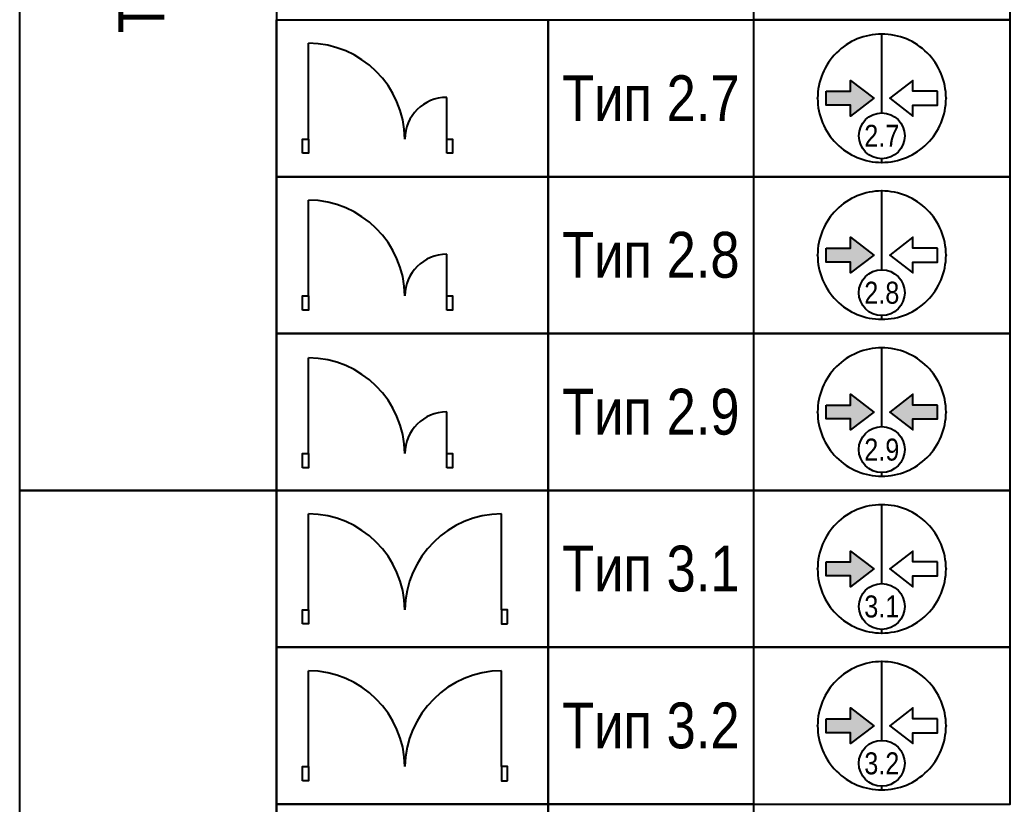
# Model space of a CAD drawing. Header units: millimetres. Extents: x -21000 to 351902, y -261781 to 19312.
# Drawn here: x 44000 to 49400, y -19320 to -15040 of the extents above; entities that cross this region are included whole.
import ezdxf
from ezdxf.enums import TextEntityAlignment as Align

# ---------------------------------------------------------------- set-up
doc = ezdxf.new("R2010")
doc.units = ezdxf.units.MM
doc.header["$MEASUREMENT"] = 0
doc.set_wipeout_variables(frame=1)
doc.layers.add('__Текст', color=7, linetype='Continuous', lineweight=0)
for name, color, linetype in [('_АТ-Имя', 7, 'Continuous'), ('_БЛ-Маска', 250, 'Continuous'), ('_БЛ-Рамки', 7, 'Continuous'), ('_КД', 84, 'Continuous')]:
    doc.layers.add(name, color=color, linetype=linetype)
for name, color, linetype, plot in [('_АТ-КД-Тип ТД', 250, 'Continuous', False), ('_АТ-Примечания', 250, 'Continuous', False), ('NOPRINT', 50, 'Continuous', False)]:
    doc.layers.add(name, color=color, linetype=linetype, plot=plot)
doc.styles.add('Arial Narrow', font='ARIALN.TTF', dxfattribs={"height": 2.5})
doc.styles.add('Arial_Narrow_shtamp', font='ARIALN.TTF')
doc.styles.add('AT-Шрифт', font='ARIALN.TTF', dxfattribs={"height": 250})

# ---------------------------------------------------------------- blocks, each defined once
blk = doc.blocks.new('Дверь2д')
at = {"color": 32}
for p, q in [((65, 156), (65, 1202)), ((2171, 156), (2171, 1202))]:
    blk.add_line(p, q, dxfattribs=at)
for points in [[(0, 0), (0, 156), (65, 156), (65, 0)], [(2236, 0), (2236, 156), (2171, 156), (2171, 0)]]:
    blk.add_lwpolyline(points, close=True, dxfattribs=at)
for centre, start, end in [((56, 140), 0.8581, 89.4967), ((2180, 140), 90.5033, 179.1419)]:
    blk.add_arc(centre, 1062, start, end, dxfattribs=at)
blk = doc.blocks.new('Дверь1.5ж')
at = {"color": 1}
for p, q in [((65, 156), (65, 1202)), ((1573, 156), (1573, 611))]:
    blk.add_line(p, q, dxfattribs=at)
for points in [[(0, 0), (0, 156), (65, 156), (65, 0)], [(1573, 0), (1573, 156), (1638, 156), (1638, 0)]]:
    blk.add_lwpolyline(points, close=True, dxfattribs=at)
for centre, radius, start, end in [((56, 140), 1062, 0.8581, 89.4967), ((1573, 156), 455, 90, 180)]:
    blk.add_arc(centre, radius, start, end, dxfattribs=at)
blk = doc.blocks.new('*U2')
at = {"layer": 'NOPRINT', "lineweight": 0}
blk.add_lwpolyline([(20, 292), (205, 292), (205, 5), (20, 5)], close=True, dxfattribs=at)
at = {"layer": 'NOPRINT', "color": 1, "lineweight": 0, "style": 'Arial_Narrow_shtamp'}
blk.add_attdef('N_LISTA', text='', height=2, dxfattribs=at).set_placement((90.17, 7.418), align=Align.MIDDLE_LEFT)
blk = doc.blocks.new('ТД3.1')
blk.add_wipeout([(3.5, 0), (3.498, -0.109), (3.493, -0.219), (3.484, -0.329), (3.472, -0.438), (3.457, -0.547), (3.438, -0.655), (3.416, -0.763), (3.39, -0.87), (3.361, -0.976), (3.329, -1.081), (3.293, -1.185), (3.254, -1.288), (3.212, -1.39), (3.167, -1.49), (3.119, -1.589), (3.067, -1.686), (3.013, -1.781), (2.955, -1.875), (2.895, -1.967), (2.832, -2.057), (2.766, -2.145), (2.697, -2.231), (2.625, -2.314), (2.551, -2.395), (2.475, -2.474), (2.396, -2.551), (2.315, -2.625), (2.231, -2.696), (2.145, -2.765), (2.057, -2.831), (1.967, -2.894), (1.875, -2.955), (1.782, -3.012), (1.686, -3.067), (1.589, -3.118), (1.49, -3.166), (1.39, -3.212), (1.288, -3.254), (1.186, -3.293), (1.082, -3.328), (0.976, -3.361), (0.87, -3.39), (0.763, -3.415), (0.656, -3.438), (0.548, -3.456), (0.439, -3.472), (0.329, -3.484), (0.22, -3.493), (0.11, -3.498), (0, -3.5), (-0.11, -3.498), (-0.22, -3.493), (-0.329, -3.484), (-0.439, -3.472), (-0.548, -3.456), (-0.656, -3.438), (-0.764, -3.415), (-0.87, -3.39), (-0.976, -3.361), (-1.082, -3.328), (-1.186, -3.293), (-1.288, -3.254), (-1.39, -3.212), (-1.49, -3.166), (-1.589, -3.118), (-1.686, -3.067), (-1.782, -3.012), (-1.875, -2.955), (-1.967, -2.894), (-2.057, -2.831), (-2.145, -2.765), (-2.231, -2.696), (-2.315, -2.625), (-2.396, -2.551), (-2.475, -2.474), (-2.551, -2.395), (-2.625, -2.314), (-2.697, -2.231), (-2.766, -2.145), (-2.832, -2.057), (-2.895, -1.967), (-2.955, -1.875), (-3.013, -1.781), (-3.067, -1.686), (-3.119, -1.589), (-3.167, -1.49), (-3.212, -1.39), (-3.254, -1.288), (-3.293, -1.185), (-3.329, -1.081), (-3.361, -0.976), (-3.39, -0.87), (-3.416, -0.763), (-3.438, -0.655), (-3.457, -0.547), (-3.472, -0.438), (-3.484, -0.329), (-3.493, -0.219), (-3.498, -0.109), (-3.5, 0), (-3.498, 0.11), (-3.493, 0.22), (-3.484, 0.33), (-3.472, 0.439), (-3.457, 0.548), (-3.438, 0.656), (-3.416, 0.764), (-3.39, 0.871), (-3.361, 0.977), (-3.329, 1.082), (-3.293, 1.186), (-3.254, 1.289), (-3.212, 1.39), (-3.167, 1.491), (-3.119, 1.589), (-3.067, 1.687), (-3.013, 1.782), (-2.955, 1.876), (-2.895, 1.968), (-2.832, 2.058), (-2.766, 2.146), (-2.697, 2.231), (-2.625, 2.315), (-2.551, 2.396), (-2.475, 2.475), (-2.396, 2.552), (-2.315, 2.626), (-2.231, 2.697), (-2.145, 2.766), (-2.057, 2.832), (-1.967, 2.895), (-1.875, 2.956), (-1.782, 3.013), (-1.686, 3.068), (-1.589, 3.119), (-1.49, 3.167), (-1.39, 3.213), (-1.288, 3.255), (-1.186, 3.294), (-1.082, 3.329), (-0.976, 3.361), (-0.87, 3.39), (-0.764, 3.416), (-0.656, 3.438), (-0.548, 3.457), (-0.439, 3.473), (-0.329, 3.485), (-0.22, 3.494), (-0.11, 3.499), (0, 3.5), (0.11, 3.499), (0.22, 3.494), (0.329, 3.485), (0.439, 3.473), (0.548, 3.457), (0.656, 3.438), (0.763, 3.416), (0.87, 3.39), (0.976, 3.361), (1.082, 3.329), (1.186, 3.294), (1.288, 3.255), (1.39, 3.213), (1.49, 3.167), (1.589, 3.119), (1.686, 3.068), (1.782, 3.013), (1.875, 2.956), (1.967, 2.895), (2.057, 2.832), (2.145, 2.766), (2.231, 2.697), (2.315, 2.626), (2.396, 2.552), (2.475, 2.475), (2.551, 2.396), (2.625, 2.315), (2.697, 2.231), (2.766, 2.146), (2.832, 2.058), (2.895, 1.968), (2.955, 1.876), (3.013, 1.782), (3.067, 1.687), (3.119, 1.589), (3.167, 1.491), (3.212, 1.39), (3.254, 1.289), (3.293, 1.186), (3.329, 1.082), (3.361, 0.977), (3.39, 0.871), (3.416, 0.764), (3.438, 0.656), (3.457, 0.548), (3.472, 0.439), (3.484, 0.33), (3.493, 0.22), (3.498, 0.11)]).dxf.layer = '_БЛ-Маска'
at = {"ltscale": 100}
h = blk.add_hatch(color=84, dxfattribs=at)
h.dxf.hatch_style = 1
h.paths.add_polyline_path([(-1.7, 0.381), (-3.039, 0.381), (-3.039, -0.38), (-1.7, -0.38), (-1.7, -0.974), (-0.434, 0), (-1.7, 0.975)])
blk.add_lwpolyline([(3.5, 0, 0.414214), (0, 3.5, 0.414214), (-3.5, 0, 0.414214), (0, -3.5, 0.414214)], format="xyb", close=True, dxfattribs=at)
blk.add_lwpolyline([(0, -3.5), (0, 3.5)], dxfattribs=at)
blk.add_lwpolyline([(0, -3.5), (0, 3.5)], dxfattribs=at)
for points in [[(-3.039, 0.381), (-1.7, 0.381), (-1.7, 0.975), (-0.434, 0), (-1.7, -0.974), (-1.7, -0.38), (-3.039, -0.38)], [(3.039, 0.381), (1.7, 0.381), (1.7, 0.975), (0.434, 0), (1.7, -0.974), (1.7, -0.38), (3.039, -0.38)]]:
    blk.add_lwpolyline(points, close=True, dxfattribs=at)
at = {"color": 0, "linetype": 'ByBlock', "lineweight": -2, "ltscale": 100}
for p in [(0, 3.5), (-3.5, 0), (3.5, 0), (0, -3.5)]:
    blk.add_point(p, dxfattribs=at)
at = {"layer": '_АТ-Имя', "ltscale": 100, "style": 'AT-Шрифт'}
blk.add_attdef('ПОЗИЦИЯ', text='', height=2, dxfattribs=at).set_placement((0.016, 3.5), align=Align.BOTTOM_CENTER)
at = {"layer": '_АТ-Примечания', "ltscale": 100, "style": 'AT-Шрифт', "flags": 1}
blk.add_attdef('МАРКА', text='', height=0.25, dxfattribs=at).set_placement((0.309, 3.125), align=Align.MIDDLE_CENTER)
for tag, p in [('НАИМЕНОВАНИЕ', (0.016, 3.5)), ('КОД', (0.016, 2.5)), ('РИП', (0.016, 2)), ('КД', (0.016, 1.5)), ('СЧ', (0.016, 1)), ('ДК', (0.016, 0.5)), ('КВ', (0.016, 0)), ('АКВ', (0.016, -0.5)), ('ЗАМОК', (0.016, -1)), ('ДОВОДЧИК', (0.016, -1.5))]:
    blk.add_attdef(tag, p, '', height=0.25, dxfattribs=at)
at = {"linetype": 'ByBlock'}
blk.add_wipeout([(1.25, -2.05), (1.248, -2.128), (1.24, -2.207), (1.228, -2.284), (1.211, -2.361), (1.189, -2.436), (1.162, -2.51), (1.131, -2.582), (1.095, -2.652), (1.055, -2.72), (1.011, -2.785), (0.963, -2.847), (0.911, -2.906), (0.856, -2.961), (0.797, -3.013), (0.735, -3.061), (0.67, -3.105), (0.602, -3.145), (0.532, -3.181), (0.46, -3.212), (0.386, -3.239), (0.311, -3.261), (0.234, -3.278), (0.157, -3.29), (0.078, -3.298), (0, -3.3), (-0.078, -3.298), (-0.157, -3.29), (-0.234, -3.278), (-0.311, -3.261), (-0.386, -3.239), (-0.46, -3.212), (-0.532, -3.181), (-0.602, -3.145), (-0.67, -3.105), (-0.735, -3.061), (-0.797, -3.013), (-0.856, -2.961), (-0.911, -2.906), (-0.963, -2.847), (-1.011, -2.785), (-1.055, -2.72), (-1.095, -2.652), (-1.131, -2.582), (-1.162, -2.51), (-1.189, -2.436), (-1.211, -2.361), (-1.228, -2.284), (-1.24, -2.207), (-1.248, -2.128), (-1.25, -2.05), (-1.248, -1.972), (-1.24, -1.893), (-1.228, -1.816), (-1.211, -1.739), (-1.189, -1.664), (-1.162, -1.59), (-1.131, -1.518), (-1.095, -1.448), (-1.055, -1.38), (-1.011, -1.315), (-0.963, -1.253), (-0.911, -1.194), (-0.856, -1.139), (-0.797, -1.087), (-0.735, -1.039), (-0.67, -0.995), (-0.602, -0.955), (-0.532, -0.919), (-0.46, -0.888), (-0.386, -0.861), (-0.311, -0.839), (-0.234, -0.822), (-0.157, -0.81), (-0.078, -0.802), (0, -0.8), (0.078, -0.802), (0.157, -0.81), (0.234, -0.822), (0.311, -0.839), (0.386, -0.861), (0.46, -0.888), (0.532, -0.919), (0.602, -0.955), (0.67, -0.995), (0.735, -1.039), (0.797, -1.087), (0.856, -1.139), (0.911, -1.194), (0.963, -1.253), (1.011, -1.315), (1.055, -1.38), (1.095, -1.448), (1.131, -1.518), (1.162, -1.59), (1.189, -1.664), (1.211, -1.739), (1.228, -1.816), (1.24, -1.893), (1.248, -1.972)], dxfattribs=at).dxf.layer = '_АТ-КД-Тип ТД'
at = {"layer": '_АТ-КД-Тип ТД', "color": 32, "linetype": 'ByBlock', "lineweight": -2}
blk.add_circle((0, -2.05), 1.25, dxfattribs=at)
at = {"layer": '_АТ-КД-Тип ТД', "color": 7, "linetype": 'ByBlock', "lineweight": -2, "ltscale": 100, "style": 'AT-Шрифт'}
blk.add_attdef('ТИП', text='', height=1.2, dxfattribs=at).set_placement((0, -2.05), align=Align.MIDDLE_CENTER)
blk = doc.blocks.new('ТД3.2')
blk.add_wipeout([(3.5, 0), (3.498, -0.109), (3.493, -0.219), (3.484, -0.329), (3.472, -0.438), (3.457, -0.547), (3.438, -0.655), (3.416, -0.763), (3.39, -0.87), (3.361, -0.976), (3.329, -1.081), (3.293, -1.185), (3.254, -1.288), (3.212, -1.39), (3.167, -1.49), (3.119, -1.589), (3.067, -1.686), (3.013, -1.781), (2.955, -1.875), (2.895, -1.967), (2.832, -2.057), (2.766, -2.145), (2.697, -2.231), (2.625, -2.314), (2.551, -2.395), (2.475, -2.474), (2.396, -2.551), (2.315, -2.625), (2.231, -2.696), (2.145, -2.765), (2.057, -2.831), (1.967, -2.894), (1.875, -2.955), (1.782, -3.012), (1.686, -3.067), (1.589, -3.118), (1.49, -3.166), (1.39, -3.212), (1.288, -3.254), (1.186, -3.293), (1.082, -3.328), (0.976, -3.361), (0.87, -3.39), (0.763, -3.415), (0.656, -3.438), (0.548, -3.456), (0.439, -3.472), (0.329, -3.484), (0.22, -3.493), (0.11, -3.498), (0, -3.5), (-0.11, -3.498), (-0.22, -3.493), (-0.329, -3.484), (-0.439, -3.472), (-0.548, -3.456), (-0.656, -3.438), (-0.764, -3.415), (-0.87, -3.39), (-0.976, -3.361), (-1.082, -3.328), (-1.186, -3.293), (-1.288, -3.254), (-1.39, -3.212), (-1.49, -3.166), (-1.589, -3.118), (-1.686, -3.067), (-1.782, -3.012), (-1.875, -2.955), (-1.967, -2.894), (-2.057, -2.831), (-2.145, -2.765), (-2.231, -2.696), (-2.315, -2.625), (-2.396, -2.551), (-2.475, -2.474), (-2.551, -2.395), (-2.625, -2.314), (-2.697, -2.231), (-2.766, -2.145), (-2.832, -2.057), (-2.895, -1.967), (-2.955, -1.875), (-3.013, -1.781), (-3.067, -1.686), (-3.119, -1.589), (-3.167, -1.49), (-3.212, -1.39), (-3.254, -1.288), (-3.293, -1.185), (-3.329, -1.081), (-3.361, -0.976), (-3.39, -0.87), (-3.416, -0.763), (-3.438, -0.655), (-3.457, -0.547), (-3.472, -0.438), (-3.484, -0.329), (-3.493, -0.219), (-3.498, -0.109), (-3.5, 0), (-3.498, 0.11), (-3.493, 0.22), (-3.484, 0.33), (-3.472, 0.439), (-3.457, 0.548), (-3.438, 0.656), (-3.416, 0.764), (-3.39, 0.871), (-3.361, 0.977), (-3.329, 1.082), (-3.293, 1.186), (-3.254, 1.289), (-3.212, 1.39), (-3.167, 1.491), (-3.119, 1.589), (-3.067, 1.687), (-3.013, 1.782), (-2.955, 1.876), (-2.895, 1.968), (-2.832, 2.058), (-2.766, 2.146), (-2.697, 2.231), (-2.625, 2.315), (-2.551, 2.396), (-2.475, 2.475), (-2.396, 2.552), (-2.315, 2.626), (-2.231, 2.697), (-2.145, 2.766), (-2.057, 2.832), (-1.967, 2.895), (-1.875, 2.956), (-1.782, 3.013), (-1.686, 3.068), (-1.589, 3.119), (-1.49, 3.167), (-1.39, 3.213), (-1.288, 3.255), (-1.186, 3.294), (-1.082, 3.329), (-0.976, 3.361), (-0.87, 3.39), (-0.764, 3.416), (-0.656, 3.438), (-0.548, 3.457), (-0.439, 3.473), (-0.329, 3.485), (-0.22, 3.494), (-0.11, 3.499), (0, 3.5), (0.11, 3.499), (0.22, 3.494), (0.329, 3.485), (0.439, 3.473), (0.548, 3.457), (0.656, 3.438), (0.763, 3.416), (0.87, 3.39), (0.976, 3.361), (1.082, 3.329), (1.186, 3.294), (1.288, 3.255), (1.39, 3.213), (1.49, 3.167), (1.589, 3.119), (1.686, 3.068), (1.782, 3.013), (1.875, 2.956), (1.967, 2.895), (2.057, 2.832), (2.145, 2.766), (2.231, 2.697), (2.315, 2.626), (2.396, 2.552), (2.475, 2.475), (2.551, 2.396), (2.625, 2.315), (2.697, 2.231), (2.766, 2.146), (2.832, 2.058), (2.895, 1.968), (2.955, 1.876), (3.013, 1.782), (3.067, 1.687), (3.119, 1.589), (3.167, 1.491), (3.212, 1.39), (3.254, 1.289), (3.293, 1.186), (3.329, 1.082), (3.361, 0.977), (3.39, 0.871), (3.416, 0.764), (3.438, 0.656), (3.457, 0.548), (3.472, 0.439), (3.484, 0.33), (3.493, 0.22), (3.498, 0.11)]).dxf.layer = '_БЛ-Маска'
at = {"ltscale": 100}
h = blk.add_hatch(color=84, dxfattribs=at)
h.dxf.hatch_style = 1
h.paths.add_polyline_path([(-1.7, 0.381), (-3.039, 0.381), (-3.039, -0.38), (-1.7, -0.38), (-1.7, -0.974), (-0.434, 0), (-1.7, 0.975)])
blk.add_lwpolyline([(3.5, 0, 0.414214), (0, 3.5, 0.414214), (-3.5, 0, 0.414214), (0, -3.5, 0.414214)], format="xyb", close=True, dxfattribs=at)
blk.add_lwpolyline([(0, -3.5), (0, 3.5)], dxfattribs=at)
blk.add_lwpolyline([(0, -3.5), (0, 3.5)], dxfattribs=at)
for points in [[(-3.039, 0.381), (-1.7, 0.381), (-1.7, 0.975), (-0.434, 0), (-1.7, -0.974), (-1.7, -0.38), (-3.039, -0.38)], [(3.039, 0.381), (1.7, 0.381), (1.7, 0.975), (0.434, 0), (1.7, -0.974), (1.7, -0.38), (3.039, -0.38)]]:
    blk.add_lwpolyline(points, close=True, dxfattribs=at)
at = {"color": 0, "linetype": 'ByBlock', "lineweight": -2, "ltscale": 100}
for p in [(0, 3.5), (-3.5, 0), (3.5, 0), (0, -3.5)]:
    blk.add_point(p, dxfattribs=at)
at = {"layer": '_АТ-Имя', "ltscale": 100, "style": 'AT-Шрифт'}
blk.add_attdef('ПОЗИЦИЯ', text='', height=2, dxfattribs=at).set_placement((0, 3.499), align=Align.BOTTOM_CENTER)
at = {"layer": '_АТ-Примечания', "ltscale": 100, "style": 'AT-Шрифт', "flags": 1}
for tag, p in [('НАИМЕНОВАНИЕ', (0, 3.498)), ('КОД', (0, 2.498)), ('РИП', (0, 1.998)), ('КД', (0, 1.498)), ('СЧ', (0, 0.998)), ('ДК', (0, 0.498)), ('КВ', (0, -0.002)), ('АКВ', (0, -0.502)), ('ЗАМОК', (0, -1.002)), ('ДОВОДЧИК', (0, -1.502))]:
    blk.add_attdef(tag, p, '', height=0.25, dxfattribs=at)
blk.add_attdef('МАРКА', text='', height=0.25, dxfattribs=at).set_placement((0, 3.123), align=Align.MIDDLE_LEFT)
at = {"linetype": 'ByBlock'}
blk.add_wipeout([(1.249, -2.05), (1.247, -2.128), (1.24, -2.206), (1.227, -2.284), (1.21, -2.36), (1.188, -2.436), (1.162, -2.51), (1.13, -2.582), (1.095, -2.652), (1.055, -2.719), (1.011, -2.784), (0.963, -2.846), (0.911, -2.905), (0.855, -2.961), (0.796, -3.013), (0.734, -3.061), (0.669, -3.105), (0.602, -3.145), (0.532, -3.181), (0.46, -3.212), (0.386, -3.238), (0.31, -3.26), (0.234, -3.277), (0.156, -3.29), (0.078, -3.297), (-0.001, -3.3), (-0.079, -3.297), (-0.157, -3.29), (-0.235, -3.277), (-0.311, -3.26), (-0.387, -3.238), (-0.461, -3.212), (-0.533, -3.181), (-0.603, -3.145), (-0.67, -3.105), (-0.735, -3.061), (-0.797, -3.013), (-0.856, -2.961), (-0.912, -2.905), (-0.964, -2.846), (-1.012, -2.784), (-1.056, -2.719), (-1.096, -2.652), (-1.132, -2.582), (-1.163, -2.51), (-1.189, -2.436), (-1.211, -2.36), (-1.228, -2.284), (-1.241, -2.206), (-1.248, -2.128), (-1.251, -2.05), (-1.248, -1.971), (-1.241, -1.893), (-1.228, -1.815), (-1.211, -1.739), (-1.189, -1.663), (-1.163, -1.589), (-1.132, -1.517), (-1.096, -1.447), (-1.056, -1.38), (-1.012, -1.315), (-0.964, -1.253), (-0.912, -1.194), (-0.856, -1.138), (-0.797, -1.086), (-0.735, -1.038), (-0.67, -0.994), (-0.603, -0.954), (-0.533, -0.919), (-0.461, -0.887), (-0.387, -0.861), (-0.311, -0.839), (-0.235, -0.822), (-0.157, -0.809), (-0.079, -0.802), (-0.001, -0.8), (0.078, -0.802), (0.156, -0.809), (0.234, -0.822), (0.31, -0.839), (0.386, -0.861), (0.46, -0.887), (0.532, -0.919), (0.602, -0.954), (0.669, -0.994), (0.734, -1.038), (0.796, -1.086), (0.855, -1.138), (0.911, -1.194), (0.963, -1.253), (1.011, -1.315), (1.055, -1.38), (1.095, -1.447), (1.13, -1.517), (1.162, -1.589), (1.188, -1.663), (1.21, -1.739), (1.227, -1.815), (1.24, -1.893), (1.247, -1.971)], dxfattribs=at).dxf.layer = '_АТ-КД-Тип ТД'
at = {"layer": '_АТ-КД-Тип ТД', "color": 32, "linetype": 'ByBlock', "lineweight": -2}
blk.add_circle((-0.001, -2.05), 1.25, dxfattribs=at)
at = {"layer": '_АТ-КД-Тип ТД', "color": 7, "linetype": 'ByBlock', "lineweight": -2, "ltscale": 100, "style": 'AT-Шрифт'}
blk.add_attdef('ТИП', text='', height=1.2, dxfattribs=at).set_placement((0, -2.05), align=Align.MIDDLE_CENTER)
blk = doc.blocks.new('ТД2.7')
blk.add_wipeout([(3.5, 0), (3.498, -0.11), (3.493, -0.22), (3.484, -0.329), (3.472, -0.439), (3.457, -0.548), (3.438, -0.656), (3.416, -0.764), (3.39, -0.87), (3.361, -0.976), (3.329, -1.082), (3.293, -1.186), (3.254, -1.288), (3.212, -1.39), (3.167, -1.49), (3.119, -1.589), (3.067, -1.686), (3.013, -1.782), (2.955, -1.875), (2.895, -1.967), (2.832, -2.057), (2.766, -2.145), (2.697, -2.231), (2.625, -2.315), (2.551, -2.396), (2.475, -2.475), (2.396, -2.551), (2.315, -2.625), (2.231, -2.697), (2.145, -2.766), (2.057, -2.832), (1.967, -2.895), (1.875, -2.955), (1.782, -3.013), (1.686, -3.067), (1.589, -3.119), (1.49, -3.167), (1.39, -3.212), (1.288, -3.254), (1.186, -3.293), (1.082, -3.329), (0.976, -3.361), (0.87, -3.39), (0.764, -3.416), (0.656, -3.438), (0.548, -3.457), (0.439, -3.472), (0.329, -3.484), (0.22, -3.493), (0.11, -3.498), (0, -3.5), (-0.11, -3.498), (-0.22, -3.493), (-0.329, -3.484), (-0.439, -3.472), (-0.548, -3.457), (-0.656, -3.438), (-0.764, -3.416), (-0.87, -3.39), (-0.976, -3.361), (-1.082, -3.329), (-1.186, -3.293), (-1.288, -3.254), (-1.39, -3.212), (-1.49, -3.167), (-1.589, -3.119), (-1.686, -3.067), (-1.782, -3.013), (-1.875, -2.955), (-1.967, -2.895), (-2.057, -2.832), (-2.145, -2.766), (-2.231, -2.697), (-2.315, -2.625), (-2.396, -2.551), (-2.475, -2.475), (-2.551, -2.396), (-2.625, -2.315), (-2.697, -2.231), (-2.766, -2.145), (-2.832, -2.057), (-2.895, -1.967), (-2.955, -1.875), (-3.013, -1.782), (-3.067, -1.686), (-3.119, -1.589), (-3.167, -1.49), (-3.212, -1.39), (-3.254, -1.288), (-3.293, -1.186), (-3.329, -1.082), (-3.361, -0.976), (-3.39, -0.87), (-3.416, -0.764), (-3.438, -0.656), (-3.457, -0.548), (-3.472, -0.439), (-3.484, -0.329), (-3.493, -0.22), (-3.498, -0.11), (-3.5, 0), (-3.498, 0.11), (-3.493, 0.22), (-3.484, 0.329), (-3.472, 0.439), (-3.457, 0.548), (-3.438, 0.656), (-3.416, 0.764), (-3.39, 0.87), (-3.361, 0.976), (-3.329, 1.082), (-3.293, 1.186), (-3.254, 1.288), (-3.212, 1.39), (-3.167, 1.49), (-3.119, 1.589), (-3.067, 1.686), (-3.013, 1.782), (-2.955, 1.875), (-2.895, 1.967), (-2.832, 2.057), (-2.766, 2.145), (-2.697, 2.231), (-2.625, 2.315), (-2.551, 2.396), (-2.475, 2.475), (-2.396, 2.551), (-2.315, 2.625), (-2.231, 2.697), (-2.145, 2.766), (-2.057, 2.832), (-1.967, 2.895), (-1.875, 2.955), (-1.782, 3.013), (-1.686, 3.067), (-1.589, 3.119), (-1.49, 3.167), (-1.39, 3.212), (-1.288, 3.254), (-1.186, 3.293), (-1.082, 3.329), (-0.976, 3.361), (-0.87, 3.39), (-0.764, 3.416), (-0.656, 3.438), (-0.548, 3.457), (-0.439, 3.472), (-0.329, 3.484), (-0.22, 3.493), (-0.11, 3.498), (0, 3.5), (0.11, 3.498), (0.22, 3.493), (0.329, 3.484), (0.439, 3.472), (0.548, 3.457), (0.656, 3.438), (0.764, 3.416), (0.87, 3.39), (0.976, 3.361), (1.082, 3.329), (1.186, 3.293), (1.288, 3.254), (1.39, 3.212), (1.49, 3.167), (1.589, 3.119), (1.686, 3.067), (1.782, 3.013), (1.875, 2.955), (1.967, 2.895), (2.057, 2.832), (2.145, 2.766), (2.231, 2.697), (2.315, 2.625), (2.396, 2.551), (2.475, 2.475), (2.551, 2.396), (2.625, 2.315), (2.697, 2.231), (2.766, 2.145), (2.832, 2.057), (2.895, 1.967), (2.955, 1.875), (3.013, 1.782), (3.067, 1.686), (3.119, 1.589), (3.167, 1.49), (3.212, 1.39), (3.254, 1.288), (3.293, 1.186), (3.329, 1.082), (3.361, 0.976), (3.39, 0.87), (3.416, 0.764), (3.438, 0.656), (3.457, 0.548), (3.472, 0.439), (3.484, 0.329), (3.493, 0.22), (3.498, 0.11)]).dxf.layer = '_БЛ-Маска'
at = {"ltscale": 100}
h = blk.add_hatch(color=84, dxfattribs=at)
h.dxf.hatch_style = 1
h.paths.add_polyline_path([(-1.7, 0.381), (-3.039, 0.381), (-3.039, -0.381), (-1.7, -0.381), (-1.7, -0.975), (-0.434, 0), (-1.7, 0.975)])
blk.add_lwpolyline([(3.5, 0, 0.414214), (0, 3.5, 0.414214), (-3.5, 0, 0.414214), (0, -3.5, 0.414214)], format="xyb", close=True, dxfattribs=at)
blk.add_lwpolyline([(0, -3.5), (0, 3.5)], dxfattribs=at)
blk.add_lwpolyline([(0, -3.5), (0, 3.5)], dxfattribs=at)
for points in [[(-3.039, 0.381), (-1.7, 0.381), (-1.7, 0.975), (-0.434, 0), (-1.7, -0.975), (-1.7, -0.381), (-3.039, -0.381)], [(3.039, 0.381), (1.7, 0.381), (1.7, 0.975), (0.434, 0), (1.7, -0.975), (1.7, -0.381), (3.039, -0.381)]]:
    blk.add_lwpolyline(points, close=True, dxfattribs=at)
at = {"color": 0, "linetype": 'ByBlock', "lineweight": -2, "ltscale": 100}
for p in [(0, 3.5), (-3.5, 0), (3.5, 0), (0, -3.5)]:
    blk.add_point(p, dxfattribs=at)
at = {"layer": '_АТ-Имя', "ltscale": 100, "style": 'AT-Шрифт'}
blk.add_attdef('ПОЗИЦИЯ', text='', height=2, dxfattribs=at).set_placement((0, 3.5), align=Align.BOTTOM_CENTER)
at = {"layer": '_АТ-Примечания', "ltscale": 100, "style": 'AT-Шрифт', "flags": 1}
for tag, p in [('НАИМЕНОВАНИЕ', (0, 3.5)), ('КОД', (0, 2.5)), ('РИП', (0, 2)), ('КД', (0, 1.5)), ('СЧ', (0, 1)), ('ДК_ЖЕЛ.ДВ.', (0, 0.5)), ('КВ', (0, 0)), ('АКВ', (0, -0.5)), ('ЗАМОК_ЖЕЛ.ДВ.', (0, -1)), ('ДОВОДЧИК_ЖЕЛ.ДВ.', (0, -1.5))]:
    blk.add_attdef(tag, p, '', height=0.25, dxfattribs=at)
blk.add_attdef('МАРКА', text='', height=0.25, dxfattribs=at).set_placement((0, 3.125), align=Align.MIDDLE_LEFT)
at = {"linetype": 'ByBlock'}
blk.add_wipeout([(1.25, -2.05), (1.248, -2.128), (1.24, -2.206), (1.228, -2.284), (1.211, -2.36), (1.189, -2.436), (1.162, -2.51), (1.131, -2.582), (1.095, -2.652), (1.055, -2.719), (1.011, -2.784), (0.963, -2.846), (0.911, -2.905), (0.856, -2.961), (0.797, -3.013), (0.735, -3.061), (0.67, -3.105), (0.602, -3.145), (0.532, -3.181), (0.46, -3.212), (0.386, -3.238), (0.311, -3.26), (0.234, -3.277), (0.157, -3.29), (0.078, -3.297), (0, -3.3), (-0.078, -3.297), (-0.157, -3.29), (-0.234, -3.277), (-0.311, -3.26), (-0.386, -3.238), (-0.46, -3.212), (-0.532, -3.181), (-0.602, -3.145), (-0.67, -3.105), (-0.735, -3.061), (-0.797, -3.013), (-0.856, -2.961), (-0.911, -2.905), (-0.963, -2.846), (-1.011, -2.784), (-1.055, -2.719), (-1.095, -2.652), (-1.131, -2.582), (-1.162, -2.51), (-1.189, -2.436), (-1.211, -2.36), (-1.228, -2.284), (-1.24, -2.206), (-1.248, -2.128), (-1.25, -2.05), (-1.248, -1.971), (-1.24, -1.893), (-1.228, -1.815), (-1.211, -1.739), (-1.189, -1.663), (-1.162, -1.589), (-1.131, -1.517), (-1.095, -1.447), (-1.055, -1.38), (-1.011, -1.315), (-0.963, -1.253), (-0.911, -1.194), (-0.856, -1.138), (-0.797, -1.086), (-0.735, -1.038), (-0.67, -0.994), (-0.602, -0.954), (-0.532, -0.919), (-0.46, -0.887), (-0.386, -0.861), (-0.311, -0.839), (-0.234, -0.822), (-0.157, -0.809), (-0.078, -0.802), (0, -0.8), (0.078, -0.802), (0.157, -0.809), (0.234, -0.822), (0.311, -0.839), (0.386, -0.861), (0.46, -0.887), (0.532, -0.919), (0.602, -0.954), (0.67, -0.994), (0.735, -1.038), (0.797, -1.086), (0.856, -1.138), (0.911, -1.194), (0.963, -1.253), (1.011, -1.315), (1.055, -1.38), (1.095, -1.447), (1.131, -1.517), (1.162, -1.589), (1.189, -1.663), (1.211, -1.739), (1.228, -1.815), (1.24, -1.893), (1.248, -1.971)], dxfattribs=at).dxf.layer = '_АТ-КД-Тип ТД'
at = {"layer": '_АТ-КД-Тип ТД', "color": 1, "linetype": 'ByBlock', "lineweight": -2}
blk.add_circle((0, -2.05), 1.25, dxfattribs=at)
at = {"layer": '_АТ-КД-Тип ТД', "color": 7, "linetype": 'ByBlock', "lineweight": -2, "ltscale": 100, "style": 'AT-Шрифт'}
blk.add_attdef('ТИП', text='', height=1.2, dxfattribs=at).set_placement((0, -2.05), align=Align.MIDDLE_CENTER)
blk = doc.blocks.new('ТД2.8')
blk.add_wipeout([(3.5, 0), (3.498, -0.109), (3.493, -0.219), (3.484, -0.329), (3.472, -0.438), (3.457, -0.547), (3.438, -0.655), (3.416, -0.763), (3.39, -0.87), (3.361, -0.976), (3.329, -1.081), (3.293, -1.185), (3.254, -1.288), (3.212, -1.39), (3.167, -1.49), (3.119, -1.589), (3.067, -1.686), (3.013, -1.781), (2.955, -1.875), (2.895, -1.967), (2.832, -2.057), (2.766, -2.145), (2.697, -2.231), (2.625, -2.314), (2.551, -2.395), (2.475, -2.474), (2.396, -2.551), (2.315, -2.625), (2.231, -2.696), (2.145, -2.765), (2.057, -2.831), (1.967, -2.894), (1.875, -2.955), (1.782, -3.012), (1.686, -3.067), (1.589, -3.118), (1.49, -3.166), (1.39, -3.212), (1.288, -3.254), (1.186, -3.293), (1.082, -3.328), (0.976, -3.361), (0.87, -3.39), (0.763, -3.415), (0.656, -3.438), (0.548, -3.456), (0.439, -3.472), (0.329, -3.484), (0.22, -3.493), (0.11, -3.498), (0, -3.5), (-0.11, -3.498), (-0.22, -3.493), (-0.329, -3.484), (-0.439, -3.472), (-0.548, -3.456), (-0.656, -3.438), (-0.764, -3.415), (-0.87, -3.39), (-0.976, -3.361), (-1.082, -3.328), (-1.186, -3.293), (-1.288, -3.254), (-1.39, -3.212), (-1.49, -3.166), (-1.589, -3.118), (-1.686, -3.067), (-1.782, -3.012), (-1.875, -2.955), (-1.967, -2.894), (-2.057, -2.831), (-2.145, -2.765), (-2.231, -2.696), (-2.315, -2.625), (-2.396, -2.551), (-2.475, -2.474), (-2.551, -2.395), (-2.625, -2.314), (-2.697, -2.231), (-2.766, -2.145), (-2.832, -2.057), (-2.895, -1.967), (-2.955, -1.875), (-3.013, -1.781), (-3.067, -1.686), (-3.119, -1.589), (-3.167, -1.49), (-3.212, -1.39), (-3.254, -1.288), (-3.293, -1.185), (-3.329, -1.081), (-3.361, -0.976), (-3.39, -0.87), (-3.416, -0.763), (-3.438, -0.655), (-3.457, -0.547), (-3.472, -0.438), (-3.484, -0.329), (-3.493, -0.219), (-3.498, -0.109), (-3.5, 0), (-3.498, 0.11), (-3.493, 0.22), (-3.484, 0.33), (-3.472, 0.439), (-3.457, 0.548), (-3.438, 0.656), (-3.416, 0.764), (-3.39, 0.871), (-3.361, 0.977), (-3.329, 1.082), (-3.293, 1.186), (-3.254, 1.289), (-3.212, 1.39), (-3.167, 1.491), (-3.119, 1.589), (-3.067, 1.687), (-3.013, 1.782), (-2.955, 1.876), (-2.895, 1.968), (-2.832, 2.058), (-2.766, 2.146), (-2.697, 2.231), (-2.625, 2.315), (-2.551, 2.396), (-2.475, 2.475), (-2.396, 2.552), (-2.315, 2.626), (-2.231, 2.697), (-2.145, 2.766), (-2.057, 2.832), (-1.967, 2.895), (-1.875, 2.956), (-1.782, 3.013), (-1.686, 3.068), (-1.589, 3.119), (-1.49, 3.167), (-1.39, 3.213), (-1.288, 3.255), (-1.186, 3.294), (-1.082, 3.329), (-0.976, 3.361), (-0.87, 3.39), (-0.764, 3.416), (-0.656, 3.438), (-0.548, 3.457), (-0.439, 3.473), (-0.329, 3.485), (-0.22, 3.494), (-0.11, 3.499), (0, 3.5), (0.11, 3.499), (0.22, 3.494), (0.329, 3.485), (0.439, 3.473), (0.548, 3.457), (0.656, 3.438), (0.763, 3.416), (0.87, 3.39), (0.976, 3.361), (1.082, 3.329), (1.186, 3.294), (1.288, 3.255), (1.39, 3.213), (1.49, 3.167), (1.589, 3.119), (1.686, 3.068), (1.782, 3.013), (1.875, 2.956), (1.967, 2.895), (2.057, 2.832), (2.145, 2.766), (2.231, 2.697), (2.315, 2.626), (2.396, 2.552), (2.475, 2.475), (2.551, 2.396), (2.625, 2.315), (2.697, 2.231), (2.766, 2.146), (2.832, 2.058), (2.895, 1.968), (2.955, 1.876), (3.013, 1.782), (3.067, 1.687), (3.119, 1.589), (3.167, 1.491), (3.212, 1.39), (3.254, 1.289), (3.293, 1.186), (3.329, 1.082), (3.361, 0.977), (3.39, 0.871), (3.416, 0.764), (3.438, 0.656), (3.457, 0.548), (3.472, 0.439), (3.484, 0.33), (3.493, 0.22), (3.498, 0.11)]).dxf.layer = '_БЛ-Маска'
at = {"ltscale": 100}
h = blk.add_hatch(color=84, dxfattribs=at)
h.dxf.hatch_style = 1
h.paths.add_polyline_path([(-1.7, 0.381), (-3.039, 0.381), (-3.039, -0.38), (-1.7, -0.38), (-1.7, -0.974), (-0.434, 0), (-1.7, 0.975)])
blk.add_lwpolyline([(3.5, 0, 0.414214), (0, 3.5, 0.414214), (-3.5, 0, 0.414214), (0, -3.5, 0.414214)], format="xyb", close=True, dxfattribs=at)
blk.add_lwpolyline([(0, -3.5), (0, 3.5)], dxfattribs=at)
blk.add_lwpolyline([(0, -3.5), (0, 3.5)], dxfattribs=at)
for points in [[(-3.039, 0.381), (-1.7, 0.381), (-1.7, 0.975), (-0.434, 0), (-1.7, -0.974), (-1.7, -0.38), (-3.039, -0.38)], [(3.039, 0.381), (1.7, 0.381), (1.7, 0.975), (0.434, 0), (1.7, -0.974), (1.7, -0.38), (3.039, -0.38)]]:
    blk.add_lwpolyline(points, close=True, dxfattribs=at)
at = {"color": 0, "linetype": 'ByBlock', "lineweight": -2, "ltscale": 100}
for p in [(0, 3.5), (-3.5, 0), (3.5, 0), (0, -3.5)]:
    blk.add_point(p, dxfattribs=at)
at = {"layer": '_АТ-Имя', "ltscale": 100, "style": 'AT-Шрифт'}
blk.add_attdef('ПОЗИЦИЯ', text='', height=2, dxfattribs=at).set_placement((0, 3.501), align=Align.BOTTOM_CENTER)
at = {"layer": '_АТ-Примечания', "ltscale": 100, "style": 'AT-Шрифт', "flags": 1}
for tag, p in [('НАИМЕНОВАНИЕ', (0, 3.5)), ('КОД', (0, 2.5)), ('РИП', (0, 2)), ('КД', (0, 1.5)), ('СЧ', (0, 1)), ('ДК_ЖЕЛ.ДВ.', (0, 0.5)), ('КВ', (0, 0)), ('АКВ', (0, -0.5)), ('ЗАМОК_ЖЕЛ.ДВ.', (0, -1)), ('ДОВОДЧИК_ЖЕЛ.ДВ.', (0, -1.5))]:
    blk.add_attdef(tag, p, '', height=0.25, dxfattribs=at)
blk.add_attdef('МАРКА', text='', height=0.25, dxfattribs=at).set_placement((0, 3.125), align=Align.MIDDLE_LEFT)
at = {"linetype": 'ByBlock'}
blk.add_wipeout([(1.249, -2.049), (1.247, -2.128), (1.24, -2.206), (1.227, -2.283), (1.21, -2.36), (1.188, -2.435), (1.162, -2.509), (1.13, -2.581), (1.095, -2.651), (1.055, -2.719), (1.011, -2.784), (0.963, -2.846), (0.911, -2.905), (0.855, -2.96), (0.796, -3.012), (0.734, -3.06), (0.669, -3.104), (0.602, -3.144), (0.532, -3.18), (0.46, -3.211), (0.386, -3.238), (0.31, -3.26), (0.234, -3.277), (0.156, -3.289), (0.078, -3.297), (-0.001, -3.299), (-0.079, -3.297), (-0.157, -3.289), (-0.235, -3.277), (-0.311, -3.26), (-0.387, -3.238), (-0.461, -3.211), (-0.533, -3.18), (-0.603, -3.144), (-0.67, -3.104), (-0.735, -3.06), (-0.797, -3.012), (-0.856, -2.96), (-0.912, -2.905), (-0.964, -2.846), (-1.012, -2.784), (-1.056, -2.719), (-1.096, -2.651), (-1.132, -2.581), (-1.163, -2.509), (-1.189, -2.435), (-1.211, -2.36), (-1.228, -2.283), (-1.241, -2.206), (-1.248, -2.128), (-1.251, -2.049), (-1.248, -1.971), (-1.241, -1.892), (-1.228, -1.815), (-1.211, -1.738), (-1.189, -1.663), (-1.163, -1.589), (-1.132, -1.517), (-1.096, -1.447), (-1.056, -1.379), (-1.012, -1.314), (-0.964, -1.252), (-0.912, -1.193), (-0.856, -1.138), (-0.797, -1.086), (-0.735, -1.038), (-0.67, -0.994), (-0.603, -0.954), (-0.533, -0.918), (-0.461, -0.887), (-0.387, -0.86), (-0.311, -0.838), (-0.235, -0.821), (-0.157, -0.809), (-0.079, -0.802), (-0.001, -0.799), (0.078, -0.802), (0.156, -0.809), (0.234, -0.821), (0.31, -0.838), (0.386, -0.86), (0.46, -0.887), (0.532, -0.918), (0.602, -0.954), (0.669, -0.994), (0.734, -1.038), (0.796, -1.086), (0.855, -1.138), (0.911, -1.193), (0.963, -1.252), (1.011, -1.314), (1.055, -1.379), (1.095, -1.447), (1.13, -1.517), (1.162, -1.589), (1.188, -1.663), (1.21, -1.738), (1.227, -1.815), (1.24, -1.892), (1.247, -1.971)], dxfattribs=at).dxf.layer = '_АТ-КД-Тип ТД'
at = {"layer": '_АТ-КД-Тип ТД', "color": 1, "linetype": 'ByBlock', "lineweight": -2}
blk.add_circle((-0.001, -2.049), 1.25, dxfattribs=at)
at = {"layer": '_АТ-КД-Тип ТД', "color": 7, "linetype": 'ByBlock', "lineweight": -2, "ltscale": 100, "style": 'AT-Шрифт'}
blk.add_attdef('ТИП', text='', height=1.2, dxfattribs=at).set_placement((0, -2.05), align=Align.MIDDLE_CENTER)
blk = doc.blocks.new('ТД2.9')
blk.add_wipeout([(3.5, 0), (3.498, -0.109), (3.493, -0.219), (3.484, -0.329), (3.472, -0.438), (3.457, -0.547), (3.438, -0.655), (3.416, -0.763), (3.39, -0.87), (3.361, -0.976), (3.329, -1.081), (3.293, -1.185), (3.254, -1.288), (3.212, -1.39), (3.167, -1.49), (3.119, -1.589), (3.067, -1.686), (3.013, -1.781), (2.955, -1.875), (2.895, -1.967), (2.832, -2.057), (2.766, -2.145), (2.697, -2.231), (2.625, -2.314), (2.551, -2.395), (2.475, -2.474), (2.396, -2.551), (2.315, -2.625), (2.231, -2.696), (2.145, -2.765), (2.057, -2.831), (1.967, -2.894), (1.875, -2.955), (1.782, -3.012), (1.686, -3.067), (1.589, -3.118), (1.49, -3.166), (1.39, -3.212), (1.288, -3.254), (1.186, -3.293), (1.082, -3.328), (0.976, -3.361), (0.87, -3.39), (0.763, -3.415), (0.656, -3.438), (0.548, -3.456), (0.439, -3.472), (0.329, -3.484), (0.22, -3.493), (0.11, -3.498), (0, -3.5), (-0.11, -3.498), (-0.22, -3.493), (-0.329, -3.484), (-0.439, -3.472), (-0.548, -3.456), (-0.656, -3.438), (-0.764, -3.415), (-0.87, -3.39), (-0.976, -3.361), (-1.082, -3.328), (-1.186, -3.293), (-1.288, -3.254), (-1.39, -3.212), (-1.49, -3.166), (-1.589, -3.118), (-1.686, -3.067), (-1.782, -3.012), (-1.875, -2.955), (-1.967, -2.894), (-2.057, -2.831), (-2.145, -2.765), (-2.231, -2.696), (-2.315, -2.625), (-2.396, -2.551), (-2.475, -2.474), (-2.551, -2.395), (-2.625, -2.314), (-2.697, -2.231), (-2.766, -2.145), (-2.832, -2.057), (-2.895, -1.967), (-2.955, -1.875), (-3.013, -1.781), (-3.067, -1.686), (-3.119, -1.589), (-3.167, -1.49), (-3.212, -1.39), (-3.254, -1.288), (-3.293, -1.185), (-3.329, -1.081), (-3.361, -0.976), (-3.39, -0.87), (-3.416, -0.763), (-3.438, -0.655), (-3.457, -0.547), (-3.472, -0.438), (-3.484, -0.329), (-3.493, -0.219), (-3.498, -0.109), (-3.5, 0), (-3.498, 0.11), (-3.493, 0.22), (-3.484, 0.33), (-3.472, 0.439), (-3.457, 0.548), (-3.438, 0.656), (-3.416, 0.764), (-3.39, 0.871), (-3.361, 0.977), (-3.329, 1.082), (-3.293, 1.186), (-3.254, 1.289), (-3.212, 1.39), (-3.167, 1.491), (-3.119, 1.589), (-3.067, 1.687), (-3.013, 1.782), (-2.955, 1.876), (-2.895, 1.968), (-2.832, 2.058), (-2.766, 2.146), (-2.697, 2.231), (-2.625, 2.315), (-2.551, 2.396), (-2.475, 2.475), (-2.396, 2.552), (-2.315, 2.626), (-2.231, 2.697), (-2.145, 2.766), (-2.057, 2.832), (-1.967, 2.895), (-1.875, 2.956), (-1.782, 3.013), (-1.686, 3.068), (-1.589, 3.119), (-1.49, 3.167), (-1.39, 3.213), (-1.288, 3.255), (-1.186, 3.294), (-1.082, 3.329), (-0.976, 3.361), (-0.87, 3.39), (-0.764, 3.416), (-0.656, 3.438), (-0.548, 3.457), (-0.439, 3.473), (-0.329, 3.485), (-0.22, 3.494), (-0.11, 3.499), (0, 3.5), (0.11, 3.499), (0.22, 3.494), (0.329, 3.485), (0.439, 3.473), (0.548, 3.457), (0.656, 3.438), (0.763, 3.416), (0.87, 3.39), (0.976, 3.361), (1.082, 3.329), (1.186, 3.294), (1.288, 3.255), (1.39, 3.213), (1.49, 3.167), (1.589, 3.119), (1.686, 3.068), (1.782, 3.013), (1.875, 2.956), (1.967, 2.895), (2.057, 2.832), (2.145, 2.766), (2.231, 2.697), (2.315, 2.626), (2.396, 2.552), (2.475, 2.475), (2.551, 2.396), (2.625, 2.315), (2.697, 2.231), (2.766, 2.146), (2.832, 2.058), (2.895, 1.968), (2.955, 1.876), (3.013, 1.782), (3.067, 1.687), (3.119, 1.589), (3.167, 1.491), (3.212, 1.39), (3.254, 1.289), (3.293, 1.186), (3.329, 1.082), (3.361, 0.977), (3.39, 0.871), (3.416, 0.764), (3.438, 0.656), (3.457, 0.548), (3.472, 0.439), (3.484, 0.33), (3.493, 0.22), (3.498, 0.11)]).dxf.layer = '_БЛ-Маска'
at = {"ltscale": 100}
h = blk.add_hatch(color=84, dxfattribs=at)
h.dxf.hatch_style = 1
h.paths.add_polyline_path([(-1.7, 0.381), (-3.039, 0.381), (-3.039, -0.38), (-1.7, -0.38), (-1.7, -0.974), (-0.434, 0), (-1.7, 0.975)])
h = blk.add_hatch(color=84, dxfattribs=at)
h.dxf.hatch_style = 1
h.paths.add_polyline_path([(1.7, 0.381), (1.7, 0.975), (0.434, 0), (1.7, -0.974), (1.7, -0.38), (3.039, -0.38), (3.039, 0.381)])
blk.add_lwpolyline([(3.5, 0, 0.414214), (0, 3.5, 0.414214), (-3.5, 0, 0.414214), (0, -3.5, 0.414214)], format="xyb", close=True, dxfattribs=at)
blk.add_lwpolyline([(0, -3.5), (0, 3.5)], dxfattribs=at)
blk.add_lwpolyline([(0, -3.5), (0, 3.5)], dxfattribs=at)
for points in [[(-3.039, 0.381), (-1.7, 0.381), (-1.7, 0.975), (-0.434, 0), (-1.7, -0.974), (-1.7, -0.38), (-3.039, -0.38)], [(3.039, 0.381), (1.7, 0.381), (1.7, 0.975), (0.434, 0), (1.7, -0.974), (1.7, -0.38), (3.039, -0.38)]]:
    blk.add_lwpolyline(points, close=True, dxfattribs=at)
at = {"color": 0, "linetype": 'ByBlock', "lineweight": -2, "ltscale": 100}
for p in [(0, 3.5), (-3.5, 0), (3.5, 0), (0, -3.5)]:
    blk.add_point(p, dxfattribs=at)
at = {"layer": '_АТ-Имя', "ltscale": 100, "style": 'AT-Шрифт'}
blk.add_attdef('ПОЗИЦИЯ', text='', height=2, dxfattribs=at).set_placement((0, 3.501), align=Align.BOTTOM_CENTER)
at = {"layer": '_АТ-Примечания', "ltscale": 100, "style": 'AT-Шрифт', "flags": 1}
for tag, p in [('НАИМЕНОВАНИЕ', (0, 3.5)), ('КОД', (0, 2.5)), ('РИП', (0, 2)), ('КД', (0, 1.5)), ('СЧ', (0, 1)), ('ДК_ЖЕЛ.ДВ.', (0, 0.5)), ('КВ', (0, 0)), ('АКВ', (0, -0.5)), ('ЗАМОК_ЖЕЛ.ДВ.', (0, -1)), ('ДОВОДЧИК_ЖЕЛ.ДВ.', (0, -1.5))]:
    blk.add_attdef(tag, p, '', height=0.25, dxfattribs=at)
blk.add_attdef('МАРКА', text='', height=0.25, dxfattribs=at).set_placement((0, 3.125), align=Align.MIDDLE_LEFT)
at = {"linetype": 'ByBlock'}
blk.add_wipeout([(1.249, -2.049), (1.247, -2.128), (1.24, -2.206), (1.227, -2.283), (1.21, -2.36), (1.188, -2.435), (1.162, -2.509), (1.13, -2.581), (1.095, -2.651), (1.055, -2.719), (1.011, -2.784), (0.963, -2.846), (0.911, -2.905), (0.855, -2.96), (0.796, -3.012), (0.734, -3.06), (0.669, -3.104), (0.602, -3.144), (0.532, -3.18), (0.46, -3.211), (0.386, -3.238), (0.31, -3.26), (0.234, -3.277), (0.156, -3.289), (0.078, -3.297), (-0.001, -3.299), (-0.079, -3.297), (-0.157, -3.289), (-0.235, -3.277), (-0.311, -3.26), (-0.387, -3.238), (-0.461, -3.211), (-0.533, -3.18), (-0.603, -3.144), (-0.67, -3.104), (-0.735, -3.06), (-0.797, -3.012), (-0.856, -2.96), (-0.912, -2.905), (-0.964, -2.846), (-1.012, -2.784), (-1.056, -2.719), (-1.096, -2.651), (-1.132, -2.581), (-1.163, -2.509), (-1.189, -2.435), (-1.211, -2.36), (-1.228, -2.283), (-1.241, -2.206), (-1.248, -2.128), (-1.251, -2.049), (-1.248, -1.971), (-1.241, -1.892), (-1.228, -1.815), (-1.211, -1.738), (-1.189, -1.663), (-1.163, -1.589), (-1.132, -1.517), (-1.096, -1.447), (-1.056, -1.379), (-1.012, -1.314), (-0.964, -1.252), (-0.912, -1.193), (-0.856, -1.138), (-0.797, -1.086), (-0.735, -1.038), (-0.67, -0.994), (-0.603, -0.954), (-0.533, -0.918), (-0.461, -0.887), (-0.387, -0.86), (-0.311, -0.838), (-0.235, -0.821), (-0.157, -0.809), (-0.079, -0.802), (-0.001, -0.799), (0.078, -0.802), (0.156, -0.809), (0.234, -0.821), (0.31, -0.838), (0.386, -0.86), (0.46, -0.887), (0.532, -0.918), (0.602, -0.954), (0.669, -0.994), (0.734, -1.038), (0.796, -1.086), (0.855, -1.138), (0.911, -1.193), (0.963, -1.252), (1.011, -1.314), (1.055, -1.379), (1.095, -1.447), (1.13, -1.517), (1.162, -1.589), (1.188, -1.663), (1.21, -1.738), (1.227, -1.815), (1.24, -1.892), (1.247, -1.971)], dxfattribs=at).dxf.layer = '_АТ-КД-Тип ТД'
at = {"layer": '_АТ-КД-Тип ТД', "color": 1, "linetype": 'ByBlock', "lineweight": -2}
blk.add_circle((-0.001, -2.049), 1.25, dxfattribs=at)
at = {"layer": '_АТ-КД-Тип ТД', "color": 7, "linetype": 'ByBlock', "lineweight": -2, "ltscale": 100, "style": 'AT-Шрифт'}
blk.add_attdef('ТИП', text='', height=1.2, dxfattribs=at).set_placement((0, -2.05), align=Align.MIDDLE_CENTER)

msp = doc.modelspace()

# ---------------------------------------------------------------- linework, layer by layer
at = {"linetype": 'Continuous'}
for points in [[(44000, -9903.9), (45400, -9903.9), (45400, -17607.8), (44000, -17607.8)], [(44000, -17607.8), (45400, -17607.8), (45400, -25311.8), (44000, -25311.8)]]:
    msp.add_lwpolyline(points, close=True, dxfattribs=at)
for points, elevation in [([(49400, -14183.9), (48000, -14183.9), (48000, -15039.9), (49400, -15039.9)], 900), ([(46881.1, -15039.9), (48000, -15039.9), (48000, -15895.9), (46881.1, -15895.9)], 900), ([(46881.1, -15895.9), (48000, -15895.9), (48000, -16751.9), (46881.1, -16751.9)], 900), ([(46881.1, -16751.9), (48000, -16751.9), (48000, -17607.8), (46881.1, -17607.8)], 900), ([(46881.1, -17607.8), (48000, -17607.8), (48000, -18463.8), (46881.1, -18463.8)], 1800), ([(46881.1, -18463.8), (48000, -18463.8), (48000, -19319.8), (46881.1, -19319.8)], 1800), ([(46881.1, -19319.8), (48000, -19319.8), (48000, -20175.8), (46881.1, -20175.8)], 1800)]:
    msp.add_lwpolyline(points, close=True, dxfattribs=dict(elevation=elevation))
for points in [[(45400, -15039.9), (46881.1, -15039.9), (46881.1, -15895.9), (45400, -15895.9)], [(45400, -15895.9), (46881.1, -15895.9), (46881.1, -16751.9), (45400, -16751.9)], [(45400, -16751.9), (46881.1, -16751.9), (46881.1, -17607.8), (45400, -17607.8)], [(45400, -17607.8), (46881.1, -17607.8), (46881.1, -18463.8), (45400, -18463.8)], [(45400, -18463.8), (46881.1, -18463.8), (46881.1, -19319.8), (45400, -19319.8)], [(45400, -19319.8), (46881.1, -19319.8), (46881.1, -20175.8), (45400, -20175.8)]]:
    msp.add_lwpolyline(points, close=True)

# ---------------------------------------------------------------- block references
at = {"xscale": 0.5, "yscale": 0.5, "zscale": 0.5}
for name, p in [('Дверь1.5ж', (45541, -15768.5)), ('Дверь1.5ж', (45541, -16624.5)), ('Дверь1.5ж', (45541, -17484.9, 0)), ('Дверь2д', (45541, -18336.5)), ('Дверь2д', (45541, -19192.5))]:
    msp.add_blockref(name, p, dxfattribs=at)
at = {"layer": '_БЛ-Рамки', "ltscale": 100, "xscale": 100, "yscale": 100, "zscale": 100}
msp.add_blockref('*U2', (42000, -29700), dxfattribs=at)

# ---------------------------------------------------------------- texts
at = {"layer": '__Текст', "color": 0, "linetype": 'ByBlock', "lineweight": -2, "insert": (44700, -13755.9), "char_height": 250, "width": 7703.923, "attachment_point": 5, "rotation": 90, "style": 'Arial Narrow'}
msp.add_mtext('\\pxl0.5,r0.5,qc,t1;Точка доступа Тип 2', dxfattribs=at)
at = {"layer": '__Текст', "color": 0, "linetype": 'ByBlock', "lineweight": -2, "char_height": 250, "width": 1118.945, "attachment_point": 5, "style": 'Arial Narrow'}
for s, insert in [('Тип 2.7', (47440.5, -15467.9, 900)), ('Тип 2.8', (47440.5, -16323.9, 900)), ('Тип 2.9', (47440.5, -17179.9, 900)), ('Тип 3.1', (47440.5, -18035.8, 1800)), ('Тип 3.2', (47440.5, -18891.8, 1800))]:
    msp.add_mtext(s, dxfattribs=dict(at, insert=insert))

# ---------------------------------------------------------------- next in the draw order: block references
at = {"layer": '_КД'}
ref = msp.add_blockref('ТД2.7', (48700, -15467.9, 1800), dxfattribs=dict(at, xscale=100, yscale=100, zscale=0.1))
ref.add_attrib('ТИП', '2.7', dxfattribs={"layer": '_АТ-КД-Тип ТД', "color": 7, "linetype": 'ByBlock', "lineweight": -2, "ltscale": 100, "height": 120, "style": 'AT-Шрифт'}).set_placement((48700, -15672.9, 1800), align=Align.MIDDLE_CENTER)
ref = msp.add_blockref('ТД2.8', (48700, -16323.9, 2700), dxfattribs=dict(at, xscale=100, yscale=100, zscale=0.1))
ref.add_attrib('ТИП', '2.8', dxfattribs={"layer": '_АТ-КД-Тип ТД', "color": 7, "linetype": 'ByBlock', "lineweight": -2, "ltscale": 100, "height": 120, "style": 'AT-Шрифт'}).set_placement((48700, -16528.9, 2700), align=Align.MIDDLE_CENTER)
ref = msp.add_blockref('ТД2.9', (48700, -17179.9, 1800), dxfattribs=dict(at, xscale=100, yscale=100, zscale=0.1))
ref.add_attrib('ТИП', '2.9', dxfattribs={"layer": '_АТ-КД-Тип ТД', "color": 7, "linetype": 'ByBlock', "lineweight": -2, "ltscale": 100, "height": 120, "style": 'AT-Шрифт'}).set_placement((48700, -17384.9, 1800), align=Align.MIDDLE_CENTER)
ref = msp.add_blockref('ТД3.1', (48700, -18035.8, 1800), dxfattribs=dict(at, xscale=100, yscale=100, zscale=0.1))
ref.add_attrib('ТИП', '3.1', dxfattribs={"layer": '_АТ-КД-Тип ТД', "color": 7, "linetype": 'ByBlock', "lineweight": -2, "ltscale": 100, "height": 120, "style": 'AT-Шрифт'}).set_placement((48700, -18240.8, 1800), align=Align.MIDDLE_CENTER)
ref = msp.add_blockref('ТД3.2', (48700, -18891.8, 1800), dxfattribs=dict(at, xscale=100, yscale=100, zscale=0.1))
ref.add_attrib('ТИП', '3.2', dxfattribs={"layer": '_АТ-КД-Тип ТД', "color": 7, "linetype": 'ByBlock', "lineweight": -2, "ltscale": 100, "height": 120, "style": 'AT-Шрифт'}).set_placement((48700, -19096.8, 1800), align=Align.MIDDLE_CENTER)

# ---------------------------------------------------------------- next in the draw order: linework, layer by layer
at = {"elevation": 900}
for points in [[(49400, -15039.9), (48000, -15039.9), (48000, -15895.9), (49400, -15895.9)], [(49400, -15895.9), (48000, -15895.9), (48000, -16751.9), (49400, -16751.9)], [(49400, -16751.9), (48000, -16751.9), (48000, -17607.8), (49400, -17607.8)], [(49400, -17607.8), (48000, -17607.8), (48000, -18463.8), (49400, -18463.8)], [(49400, -18463.8), (48000, -18463.8), (48000, -19319.8), (49400, -19319.8)]]:
    msp.add_lwpolyline(points, close=True, dxfattribs=at)

doc.saveas('drawing.dxf')
